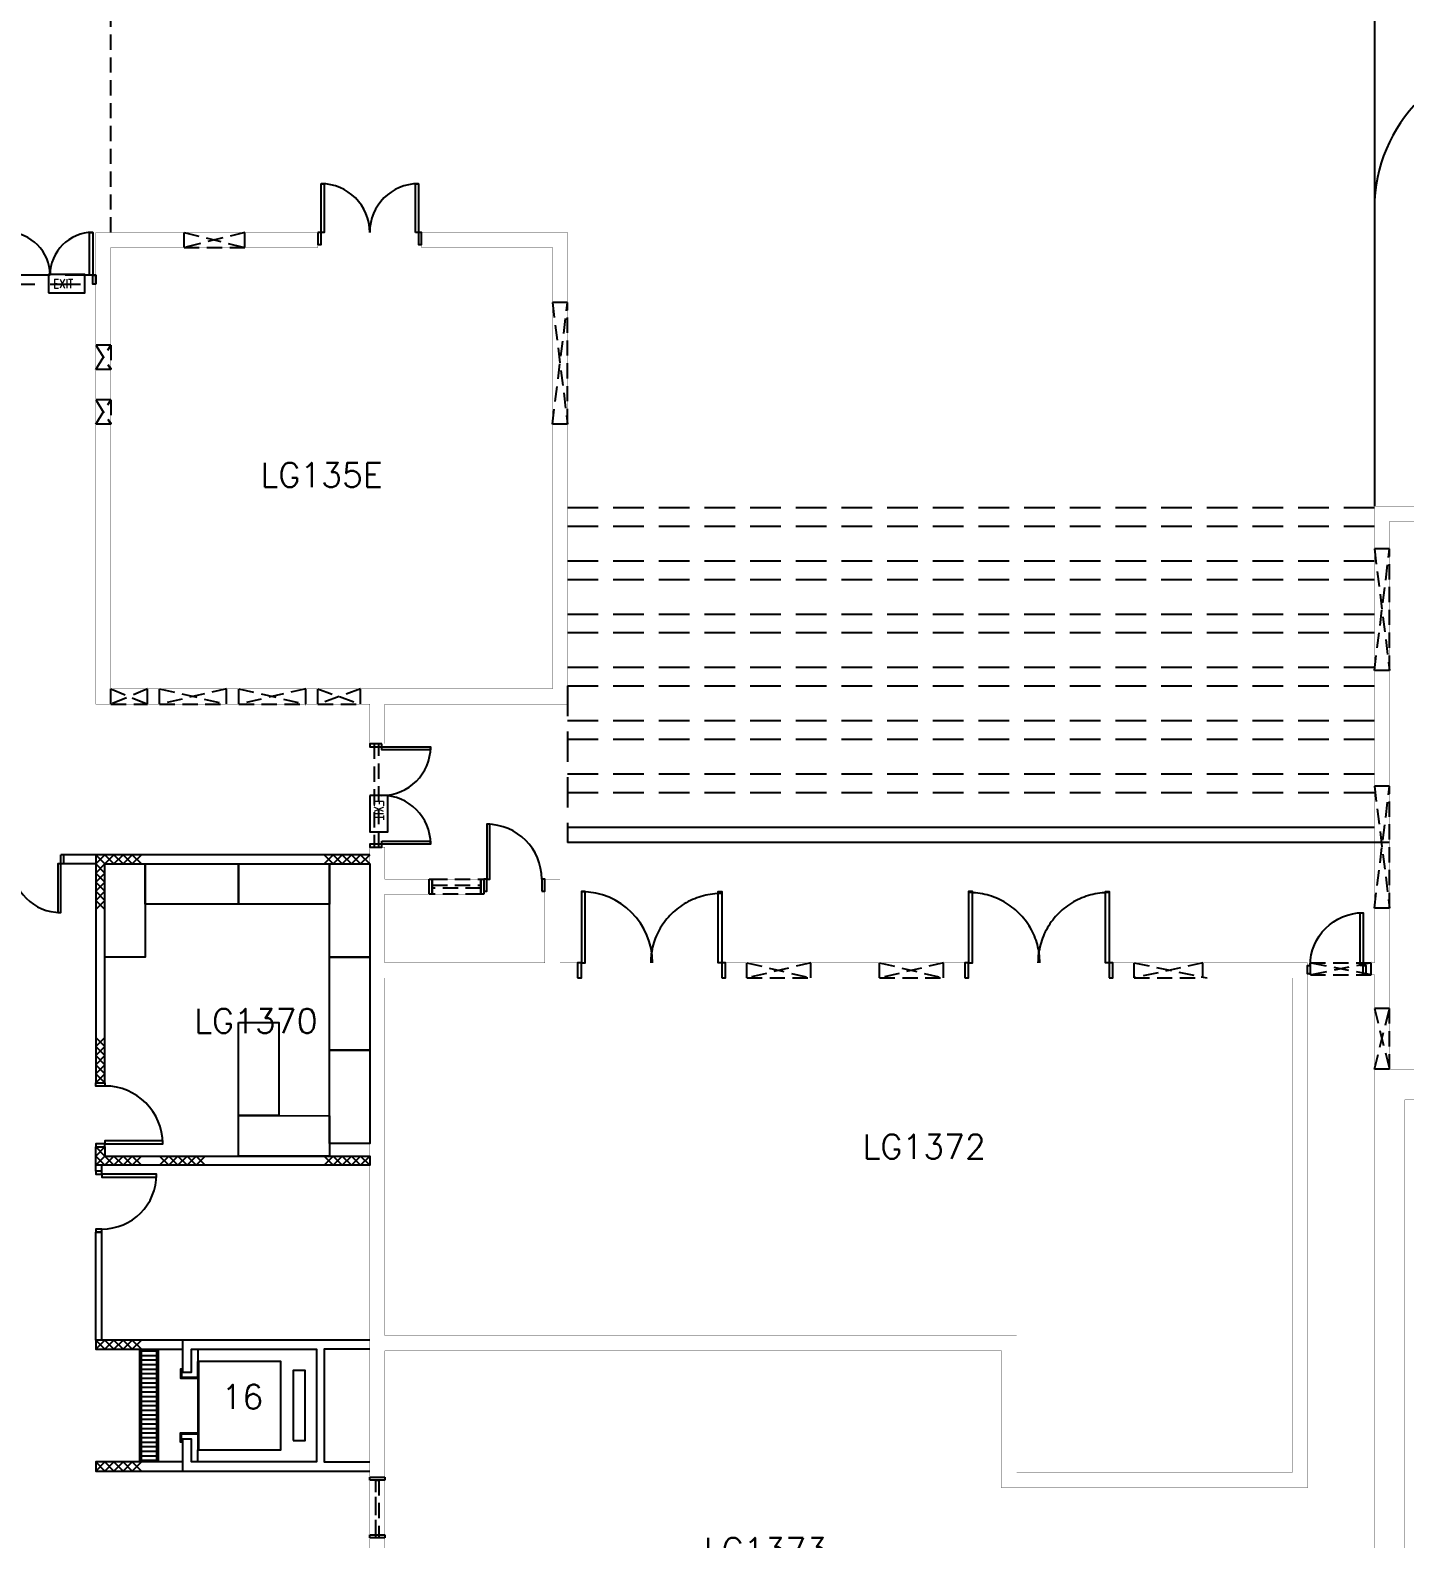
# Model space of a CAD drawing. Extents: x -163000 to 184253, y -124935 to 90032.
# Drawn here: x 55174 to 77750, y 46336 to 71123 of the extents above; entities that cross this region are included whole.
import ezdxf

# ---------------------------------------------------------------- set-up
doc = ezdxf.new("R2010")
doc.units = 0
doc.header["$LTSCALE"] = 1000
doc.header["$MEASUREMENT"] = 0
doc.linetypes.add('s3118a$0$DASHED', pattern=[0.75, 0.5, -0.25])
doc.linetypes.add('s3118a$0$HIDDEN', pattern=[0.375, 0.25, -0.125])
doc.layers.get('0').update_dxf_attribs({"linetype": 'CONTINUOUS'})
for name, color, linetype in [('s3118a$0$19', 7, 'CONTINUOUS'), ('s3118a$0$20', 7, 'CONTINUOUS'), ('s3118a$0$22', 7, 'CONTINUOUS'), ('s3118a$0$23', 7, 'CONTINUOUS'), ('s3118a$0$25', 7, 'CONTINUOUS'), ('s3118a$0$30', 7, 'CONTINUOUS'), ('s3118a$0$42', 7, 'CONTINUOUS'), ('s3118a$0$45', 7, 'CONTINUOUS'), ('s3118a$0$56', 7, 'CONTINUOUS'), ('s3118a$0$9', 7, 'CONTINUOUS'), ('s3118a$0$KC-G', 3, 'CONTINUOUS'), ('s3118a$0$KX', 4, 'CONTINUOUS'), ('s3118a$0$ROOM-NO', 4, 'CONTINUOUS')]:
    doc.layers.add(name, color=color, linetype=linetype)
doc.styles.add('s3118a$0$STANDARD', font='romans.shx', dxfattribs={"width": 0.75})

# ---------------------------------------------------------------- blocks, each defined once
blk = doc.blocks.new('s3118a$0$D1700A')
at = {"layer": 's3118a$0$30', "color": 15, "linetype": 'Continuous'}
for points in [[(0.05, 0.2), (0.05, 1), (0.1, 1), (0.1, 0.2)], [(1.6, 0.2), (1.6, 1), (1.65, 1), (1.65, 0.2)], [(0, 0.2), (0, 0), (0.05, 0), (0.05, 0.2)], [(1.65, 0.2), (1.65, 0), (1.7, 0), (1.7, 0.2)]]:
    blk.add_lwpolyline(points, close=True, dxfattribs=at)
for centre, start, end in [((0.05, 0.2), 0, 90), ((1.650003, 0.2), 90, 180)]:
    blk.add_arc(centre, 0.800001, start, end, dxfattribs=at)
blk = doc.blocks.new('s3118a$0$D1050B')
at = {"layer": 's3118a$0$30', "color": 15, "linetype": 'Continuous'}
for points in [[(0.05, 0.15), (0.1, 0.15), (0.1, 1.1), (0.05, 1.1)], [(0, 0), (0.05, 0), (0.05, 0.15), (0, 0.15)], [(1, 0), (1.05, 0), (1.05, 0.15), (1, 0.15)]]:
    blk.add_lwpolyline(points, close=True, dxfattribs=at)
blk.add_arc((0.05, 0.150001), 0.950006, 0, 90, dxfattribs=at)
blk = doc.blocks.new('s3118a$0$CHAT15')
at = {"layer": 's3118a$0$22', "color": 1, "linetype": 'Continuous'}
for points in [[(0, 0), (0.15, 0.15), (0.3, 0), (0.45, 0.15), (0.6, 0), (0.75, 0.15)], [(0, 0.15), (0.15, 0), (0.3, 0.15), (0.45, 0), (0.6, 0.15), (0.75, 0)]]:
    blk.add_lwpolyline(points, dxfattribs=at)
blk = doc.blocks.new('s3118a$0$HAT15')
at = {"layer": 's3118a$0$22', "color": 10, "linetype": 'Continuous'}
for p, q in [((0, 0), (0.15, 0.15)), ((0, 0.15), (0.15, 0))]:
    blk.add_line(p, q, dxfattribs=at)
blk = doc.blocks.new('s3118a$0$D1000A')
at = {"layer": 's3118a$0$30', "color": 15, "linetype": 'Continuous'}
for points in [[(0.05, 0.2), (0.1, 0.2), (0.1, 1.1), (0.05, 1.1)], [(0, 0), (0.05, 0), (0.05, 0.2), (0, 0.2)], [(0.95, 0), (1, 0), (1, 0.2), (0.95, 0.2)]]:
    blk.add_lwpolyline(points, close=True, dxfattribs=at)
blk.add_arc((0.05, 0.2), 0.9, 0, 90, dxfattribs=at)
blk = doc.blocks.new('s3118a$0$EXIT')
at = {"layer": 's3118a$0$56', "color": 1, "linetype": 'Continuous'}
blk.add_lwpolyline([(0, 0), (0.6, 0), (0.6, 0.3), (0, 0.3)], close=True, dxfattribs=at)
at = {"layer": 's3118a$0$56', "color": 1, "linetype": 'Continuous', "style": 's3118a$0$STANDARD', "width": 0.8}
blk.add_text('EXIT', height=0.15, dxfattribs=at).set_placement((0.0816, 0.0747))

msp = doc.modelspace()

# ---------------------------------------------------------------- linework, layer by layer
for p, q in [((56250, 57575), (55675, 57575)), ((55675, 57425), (55675, 57575)), ((55725, 57425), (55725, 57575)), ((56250, 57425), (55675, 57425)), ((56250, 52375), (56250, 52475)), ((56350, 52375), (56250, 52375)), ((56350, 52375), (56350, 52475)), ((56250, 49600), (56250, 51375)), ((56350, 51375), (56250, 51375)), ((56350, 49600), (56350, 51375))]:
    msp.add_line(p, q)
for points in [[(55630, 56625), (55675, 56625), (55675, 57425), (55630, 57425)], [(56350, 52325), (56350, 52375), (56250, 52375), (56250, 52325)], [(56350, 52325), (56350, 52280), (57250, 52280), (57250, 52325)], [(56350, 51375), (56350, 51425), (56250, 51425), (56250, 51375)]]:
    msp.add_lwpolyline(points, close=True)
for centre, radius, start, end in [((55675, 57425), 800, 180, 270), ((56350, 52325), 900, 270, 0)]:
    msp.add_arc(centre, radius, start, end)
at = {"layer": 's3118a$0$19', "color": 14, "linetype": 's3118a$0$DASHED'}
for p, q in [((77250, 63275), (64000, 63275)), ((64000, 62975), (77250, 62975)), ((77250, 62400), (64000, 62400)), ((64000, 62100), (77250, 62100)), ((77250, 61525), (64000, 61525)), ((64000, 61225), (77250, 61225)), ((77250, 60650), (64000, 60650)), ((64000, 60350), (77250, 60350)), ((77250, 59775), (64000, 59775)), ((64000, 59475), (77250, 59475)), ((77250, 58900), (64000, 58900)), ((64000, 58600), (77250, 58600))]:
    msp.add_line(p, q, dxfattribs=at)
msp.add_lwpolyline([(56250, 67100), (54750, 67100), (54750, 66950), (56250, 66950)], close=True, dxfattribs=at)
at = {"layer": 's3118a$0$20', "color": 14, "linetype": 'Continuous'}
for p, q in [((57925, 49450), (57925, 49250)), ((57925, 48975), (57925, 48075)), ((57925, 47600), (57925, 47800))]:
    msp.add_line(p, q, dxfattribs=at)
at = {"layer": 's3118a$0$20', "color": 14, "linetype": 'Continuous', "const_width": 5}
for points in [[(60750, 59400), (60750, 60050), (56250, 60050), (56250, 67800), (59900, 67800), (59900, 67550), (56500, 67550), (56500, 60300), (63750, 60300), (63750, 67550), (61600, 67550), (61600, 67800), (64000, 67800), (64000, 60050), (61000, 60050), (61000, 59400), (60750, 59400)], [(60750, 43550), (60750, 57700), (61000, 57700), (61000, 57175), (62625, 57175), (62625, 56925), (61000, 56925), (61000, 55800), (63625, 55800), (63625, 57175), (63875, 57175), (63875, 55800), (64165, 55800), (64165, 55550), (61000, 55550), (61000, 49675), (71375, 49675), (71375, 47425), (75900, 47425), (75900, 55550), (72955, 55550), (72955, 55800), (76150, 55800), (76150, 47175), (71125, 47175), (71125, 49425), (61000, 49425), (61000, 43550)]]:
    msp.add_lwpolyline(points, dxfattribs=at)
at = {"layer": 's3118a$0$20', "color": 1, "linetype": 's3118a$0$HIDDEN'}
for points in [[(57700, 67550), (58700, 67550), (58700, 67800), (57700, 67550), (57700, 67800), (58700, 67550)], [(64000, 64650), (64000, 66650), (63750, 66650), (64000, 64650), (64000, 64650), (63750, 64650), (64000, 66650)], [(56500, 65950), (56500, 65550), (56250, 65550), (56500, 65950), (56250, 65950), (56500, 65550)], [(56500, 65050), (56500, 64650), (56250, 64650), (56500, 65050), (56250, 65050), (56500, 64650)], [(77500, 60600), (77500, 62600), (77250, 62600), (77500, 60600), (77250, 60600), (77500, 62600)], [(56500, 60050), (57100, 60050), (57100, 60300), (56500, 60050), (56500, 60300), (57100, 60050)], [(57300, 60050), (58400, 60050), (58400, 60300), (57300, 60050), (57300, 60300), (58400, 60050)], [(58600, 60050), (59700, 60050), (59700, 60300), (58600, 60050), (58600, 60300), (59700, 60050)], [(59900, 60050), (60600, 60050), (60600, 60300), (59900, 60050), (59900, 60300), (60600, 60050)], [(77500, 56700), (77500, 58700), (77250, 58700), (77500, 56700), (77250, 56700), (77500, 58700)], [(66945, 55550), (67995, 55550), (67995, 55800), (66945, 55550), (66945, 55800), (67995, 55550)], [(69125, 55550), (70175, 55550), (70175, 55800), (69125, 55550), (69125, 55800), (70175, 55550)], [(73305, 55550), (74430, 55550), (74430, 55800), (73305, 55550), (73305, 55800), (74505, 55550)], [(77200, 55600), (76200, 55800), (76200, 55800)], [(76200, 55600), (77200, 55600), (77200, 55800), (76200, 55600), (76200, 55800), (77200, 55800)], [(77500, 54050), (77500, 55050), (77250, 55050), (77500, 54050), (77250, 54050), (77500, 55050)]]:
    msp.add_lwpolyline(points, dxfattribs=at)
at = {"layer": 's3118a$0$20', "color": 1, "linetype": 'Continuous'}
for points in [[(60750, 57575), (56250, 57575), (56250, 53825), (56400, 53825), (56400, 57425), (60750, 57425)], [(56250, 52775), (56400, 52775), (56400, 52625), (60750, 52625), (60750, 52475), (56250, 52475), (56250, 52775)], [(57675, 49600), (56250, 49600), (56250, 49450), (57675, 49450)], [(57675, 47600), (56250, 47600), (56250, 47450), (57675, 47450)]]:
    msp.add_lwpolyline(points, dxfattribs=at)
at = {"layer": 's3118a$0$20', "color": 14, "linetype": 'Continuous', "const_width": 5}
msp.add_lwpolyline([(66595, 55550), (70525, 55550), (70525, 55800), (66595, 55800)], close=True, dxfattribs=at)
at = {"layer": 's3118a$0$20', "color": 14, "linetype": 'Continuous'}
for points in [[(60750, 49600), (57675, 49600), (57675, 49075), (57825, 49075), (57825, 49450), (59875, 49450), (59875, 47600), (57825, 47600), (57825, 47975), (57675, 47975), (57675, 47450), (60750, 47450)], [(60750, 49450), (60000, 49450), (60000, 47600), (60750, 47600)]]:
    msp.add_lwpolyline(points, dxfattribs=at)
at = {"layer": 's3118a$0$23', "color": 14, "linetype": 's3118a$0$DASHED'}
msp.add_line((64000, 60350), (64000, 57775), dxfattribs=at)
at = {"layer": 's3118a$0$23', "color": 14, "linetype": 'Continuous'}
for p, q in [((77250, 58025), (64000, 58025)), ((77500, 57775), (64000, 57775))]:
    msp.add_line(p, q, dxfattribs=at)
at = {"layer": 's3118a$0$23', "color": 10, "linetype": 's3118a$0$HIDDEN'}
for points in [[(60900, 59400), (60825, 59400), (60825, 57700), (60900, 57700)], [(61725, 57175), (61775, 57175), (61775, 56925), (61725, 56925)], [(61775, 57175), (62575, 57175), (62575, 56925), (61775, 56925)], [(61775, 57075), (62575, 57075), (62575, 57025), (61775, 57025)], [(62575, 57175), (62625, 57175), (62625, 56925), (62575, 56925)]]:
    msp.add_lwpolyline(points, close=True, dxfattribs=at)
at = {"layer": 's3118a$0$23', "color": 2, "linetype": 's3118a$0$HIDDEN'}
for points in [[(60750, 47350), (61000, 47350), (61000, 47300), (60750, 47300)], [(60750, 47350), (61000, 47350), (61000, 47300), (60750, 47300)], [(60850, 47300), (60900, 47300), (60900, 46350), (60850, 46350)], [(60750, 46400), (61000, 46400), (61000, 46350), (60750, 46350)], [(60750, 46400), (61000, 46400), (61000, 46350), (60750, 46350)]]:
    msp.add_lwpolyline(points, close=True, dxfattribs=at)
for points in [[(60850, 46400), (60850, 47300), (60900, 47300), (60900, 46400)], [(60900, 46350), (60850, 46350)]]:
    msp.add_lwpolyline(points, dxfattribs=at)
at = {"layer": 's3118a$0$25', "color": 10, "linetype": 's3118a$0$HIDDEN'}
msp.add_line((56500, 67800), (56500, 73600), dxfattribs=at)
at = {"layer": 's3118a$0$25', "color": 10, "linetype": 'Continuous'}
msp.add_line((77250, 68200), (77250, 63300), dxfattribs=at)
msp.add_arc((79750, 68200), 2500, 90, 180, dxfattribs=at)
at = {"layer": 's3118a$0$30', "color": 15, "linetype": 'Continuous'}
for points in [[(56200, 67100), (56150, 67100), (56150, 67800), (56200, 67800)], [(56250, 66950), (56200, 66950), (56200, 67100), (56250, 67100)], [(64226, 55800), (64288, 55800), (64288, 56969), (64226, 56969)], [(66534, 55800), (66472, 55800), (66472, 56969), (66534, 56969)], [(70586, 55800), (70648, 55800), (70648, 56969), (70586, 56969)], [(72894, 55800), (72832, 55800), (72832, 56969), (72894, 56969)], [(64165, 55554), (64226, 55554), (64226, 55800), (64165, 55800)], [(66534, 55554), (66595, 55554), (66595, 55800), (66534, 55800)], [(70525, 55554), (70586, 55554), (70586, 55800), (70525, 55800)], [(72894, 55554), (72955, 55554), (72955, 55800), (72894, 55800)], [(56250, 53825), (56400, 53825), (56400, 53775), (56250, 53775)], [(56250, 52775), (56400, 52775), (56400, 52825), (56250, 52825)], [(56400, 52825), (57350, 52825), (57350, 52875), (56400, 52875)]]:
    msp.add_lwpolyline(points, close=True, dxfattribs=at)
for points in [[(66534, 56939, 0.031859), (66381, 56929, 0.031941), (66231, 56900, 0.031995), (66087, 56852, 0.032221), (65949, 56786, 0.032317), (65822, 56703, 0.032633), (65707, 56605, 0.032747), (65607, 56493, 0.033072), (65522, 56369, 0.033174), (65454, 56236, 0.033417), (65405, 56095, 0.033477), (65375, 55949, 0.033567), (65365, 55800)], [(71755, 55800, 0.033129), (71745, 55951, 0.033085), (71715, 56099, 0.033056), (71666, 56242, 0.032937), (71598, 56377, 0.032887), (71513, 56502, 0.032727), (71413, 56616, 0.032671), (71298, 56715, 0.032512), (71171, 56799, 0.032464), (71034, 56866, 0.032349), (70889, 56914, 0.032322), (70739, 56944, 0.03228), (70586, 56954)], [(72894, 56954, 0.03228), (72741, 56944, 0.032322), (72591, 56914, 0.032349), (72446, 56866, 0.032464), (72309, 56799, 0.032512), (72182, 56715, 0.032671), (72067, 56616, 0.032727), (71967, 56502, 0.032887), (71882, 56377, 0.032937), (71814, 56242, 0.033056), (71765, 56099, 0.033085), (71735, 55951, 0.033129), (71725, 55800)]]:
    msp.add_lwpolyline(points, format="xyb", dxfattribs=at)
for centre, radius, start, end in [((54800, 67100), 700, 0, 90), ((56200, 67100), 700, 90, 180), ((64226, 55800), 1168, 0, 90), ((56400, 52825), 950, 0, 90)]:
    msp.add_arc(centre, radius, start, end, dxfattribs=at)
at = {"layer": 's3118a$0$42', "color": 1, "linetype": 'Continuous'}
for points in [[(57675, 49125), (57645, 49125), (57645, 48975), (57940, 48975)], [(57675, 49110), (57660, 49110), (57660, 48990), (57925, 48990), (57925, 49250), (57940, 49250)], [(57675, 47925), (57645, 47925), (57645, 48075), (57940, 48075)], [(57675, 47940), (57660, 47940), (57660, 48060), (57925, 48060), (57925, 47800), (57940, 47800)]]:
    msp.add_lwpolyline(points, dxfattribs=at)
for points in [[(57940, 47800), (59290, 47800), (59290, 49250), (57940, 49250)], [(59490, 47950), (59690, 47950), (59690, 49100), (59490, 49100)]]:
    msp.add_lwpolyline(points, close=True, dxfattribs=at)
at = {"layer": 's3118a$0$45', "color": 8, "linetype": 'Continuous'}
for p, q in [((57000, 49350), (57250, 49350)), ((57000, 49275), (57250, 49275)), ((57000, 49200), (57250, 49200)), ((57000, 49125), (57250, 49125)), ((57000, 49050), (57250, 49050)), ((57000, 48975), (57250, 48975)), ((57000, 48900), (57250, 48900)), ((57000, 48825), (57250, 48825)), ((57000, 48750), (57250, 48750)), ((57000, 48675), (57250, 48675)), ((57000, 48600), (57250, 48600)), ((57000, 48525), (57250, 48525)), ((57000, 48450), (57250, 48450)), ((57000, 48375), (57250, 48375)), ((57000, 48300), (57250, 48300)), ((57000, 48225), (57250, 48225)), ((57000, 48150), (57250, 48150)), ((57000, 48075), (57250, 48075)), ((57000, 48000), (57250, 48000)), ((57000, 47925), (57250, 47925)), ((57000, 47850), (57250, 47850)), ((57000, 47775), (57250, 47775)), ((57000, 47700), (57250, 47700))]:
    msp.add_line(p, q, dxfattribs=at)
for points in [[(57275, 47600), (56975, 47600), (56975, 49450), (57275, 49450)], [(57250, 47625), (57000, 47625), (57000, 49425), (57250, 49425)]]:
    msp.add_lwpolyline(points, close=True, dxfattribs=at)
at = {"layer": 's3118a$0$9', "color": 14, "linetype": 'Continuous', "const_width": 5}
for points in [[(61000, 43550), (77250, 43550), (77250, 55600), (77110, 55600), (77110, 55800), (77250, 55800), (77250, 63300), (81085, 63300), (81085, 63050), (77500, 63050), (77500, 54050), (89250, 54050), (89250, 63050), (89000, 63050), (89000, 63300)], [(61250, 43050), (77750, 43050), (77750, 53550), (89000, 53550)]]:
    msp.add_lwpolyline(points, dxfattribs=at)
at = {"layer": 's3118a$0$KC-G'}
for points in [[(56400, 57425), (57063, 57425), (57063, 55894), (56400, 55894), (56400, 57425)], [(57063, 56761), (57063, 57424), (58594, 57424), (58594, 56761), (57063, 56761)], [(58594, 56762), (58594, 57425), (60087, 57424), (60087, 56761), (58594, 56762)], [(60087, 57424), (60750, 57424), (60750, 55893), (60087, 55893), (60087, 57424)], [(60087, 55893), (60750, 55893), (60750, 54363), (60087, 54363), (60087, 55893)], [(58594, 54820), (59257, 54820), (59257, 53289), (58594, 53289), (58594, 54820)], [(60087, 54363), (60750, 54363), (60750, 52832), (60087, 52832), (60087, 54363)], [(58594, 52626), (58594, 53289), (60087, 53288), (60087, 52625), (58594, 52626)]]:
    msp.add_lwpolyline(points, close=True, dxfattribs=at)
at = {"layer": 's3118a$0$KX', "color": 9, "linetype": 'Continuous'}
msp.add_line((77250, 74466), (77250, 68123), dxfattribs=at)

# ---------------------------------------------------------------- block references
at = {"zscale": 1000}
for name, p, xscale, yscale in [('s3118a$0$D1700A', (59900, 67600), 999.994, 999.994), ('s3118a$0$EXIT', (55472, 66808), 999.9979999999999, 999.9979999999999), ('s3118a$0$D1000A', (62625, 56975), 999.9979999999999, 999.9979999999999), ('s3118a$0$CHAT15', (56250, 57425), 999.9979999999999, 999.9979999999999), ('s3118a$0$CHAT15', (56250, 52475), 999.9979999999999, 999.9979999999999), ('s3118a$0$CHAT15', (57300, 52475), 999.9979999999999, 999.9979999999999), ('s3118a$0$CHAT15', (56250, 49450), 999.9979999999999, 999.9979999999999), ('s3118a$0$CHAT15', (56250, 47450), 999.9979999999999, 999.9979999999999)]:
    msp.add_blockref(name, p, dxfattribs=dict(at, xscale=xscale, yscale=yscale))
for name, p, xscale, yscale, rotation in [('s3118a$0$D1700A', (60750, 59400), 999.9979999999999, 999.9979999999999, 270), ('s3118a$0$EXIT', (60750, 58550), 999.9979999999999, 999.9979999999999, 270), ('s3118a$0$CHAT15', (60750, 57575), 999.9979999999999, 999.9979999999999, 180), ('s3118a$0$CHAT15', (56250, 57425), 999.9979999999999, 999.9979999999999, 270), ('s3118a$0$D1050B', (77110, 55617), 914.2790000000001, -914.2790000000001, 180), ('s3118a$0$CHAT15', (56400, 53825), 999.9979999999999, 999.9979999999999, 90), ('s3118a$0$HAT15', (56400, 52775), 999.9979999999999, 999.9979999999999, 180), ('s3118a$0$CHAT15', (60750, 52625), 999.9979999999999, 999.9979999999999, 180)]:
    msp.add_blockref(name, p, dxfattribs=dict(at, xscale=xscale, yscale=yscale, rotation=rotation))

# ---------------------------------------------------------------- texts
at = {"layer": 's3118a$0$ROOM-NO', "style": 's3118a$0$STANDARD'}
for s, p in [('LG135E', (58958, 63615)), ('LG1370', (57870, 54644)), ('LG1372', (68846, 52580)), ('16', (58315, 48470)), ('LG1373', (66238, 45954))]:
    msp.add_text(s, height=400, dxfattribs=at).set_placement(p)

doc.saveas('drawing.dxf')
